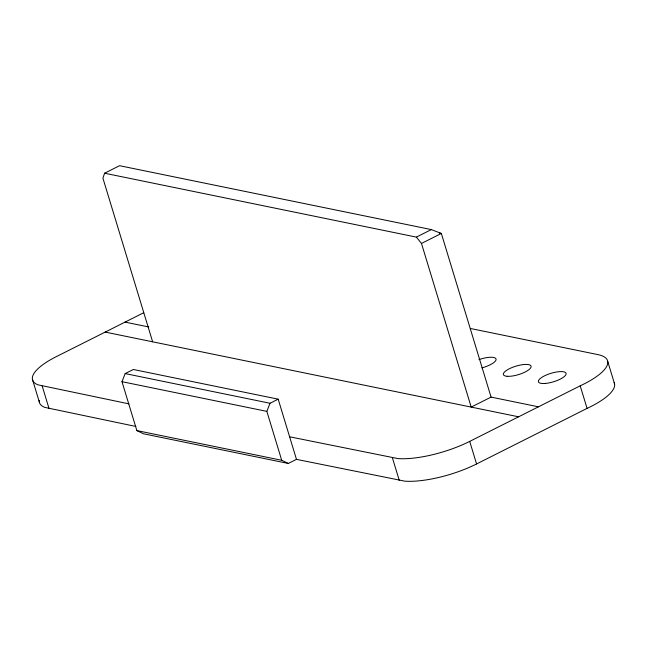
<?xml version="1.0" encoding="UTF-8"?>
<svg xmlns="http://www.w3.org/2000/svg" width="647" height="647" viewBox="0 0 647 647"><rect width="100%" height="100%" fill="white"/><g stroke="black" fill="none" stroke-linecap="round" stroke-linejoin="round"><path stroke-width="0.97" d="M538.45 406.817L491.065 397.104L441.343 233.462L431.347 229.588L119.566 165.697L104.588 173.218L102.913 178.168L152.635 341.81M296.472 459.362L288.319 463.454L143.464 433.773L136.857 430.587L121.992 381.681L125.17 373.586L133.331 369.486L278.186 399.167L296.472 459.362L404.779 481.158A57.809 17.671 -16.9 0 0 476.572 463.964L587.064 408.386A57.809 17.671 -16.9 0 0 614.165 382.628M288.319 463.454L281.712 460.276L266.847 411.371L270.025 403.267L278.186 399.167M143.739 312.719L56.257 356.667A57.809 17.671 -16.9 0 0 37.833 384.795L128.979 403.874M104.588 173.218L416.377 237.109L431.347 229.588M416.377 237.109L421.48 243.442L441.343 233.462L439.37 233.057M491.065 397.104L471.194 407.092L421.48 243.442M289.613 436.79L397.921 458.586A57.809 17.671 -16.9 0 0 469.714 441.391L580.205 385.814A57.809 17.671 -16.9 0 0 597.925 354.613L470.312 328.466M125.057 322.109L148.778 326.97M105.186 332.089L518.595 416.805M125.17 373.586L270.025 403.267M121.992 381.681L266.847 411.371M39.208 400.469A57.809 17.671 -16.9 0 0 44.692 407.367L135.838 426.446M136.857 430.587L281.712 460.276M607.719 361.382L614.577 383.954M580.205 385.814L587.064 408.386M469.714 441.391L476.572 463.964M392.414 457.858L399.272 480.43M42.217 386.089L49.075 408.661M32.423 379.328L39.281 401.9M478.926 359.635A14.452 4.416 -16.9 0 1 496.023 358.939A14.452 4.416 -16.9 0 1 481.902 367.884M507.191 376.295L505.817 376.117A14.452 4.416 -16.9 0 1 509.326 368.758A14.452 4.416 -16.9 0 1 528.648 364.641L529.747 364.965A14.452 4.416 -16.9 0 1 525.146 372.001A14.452 4.416 -16.9 0 1 507.191 376.295M545.041 383.453A14.452 4.416 -16.9 0 0 566.141 373.869A14.452 4.416 -16.9 0 0 545.583 375.341A14.452 4.416 -16.9 0 0 545.041 383.453"/></g></svg>
